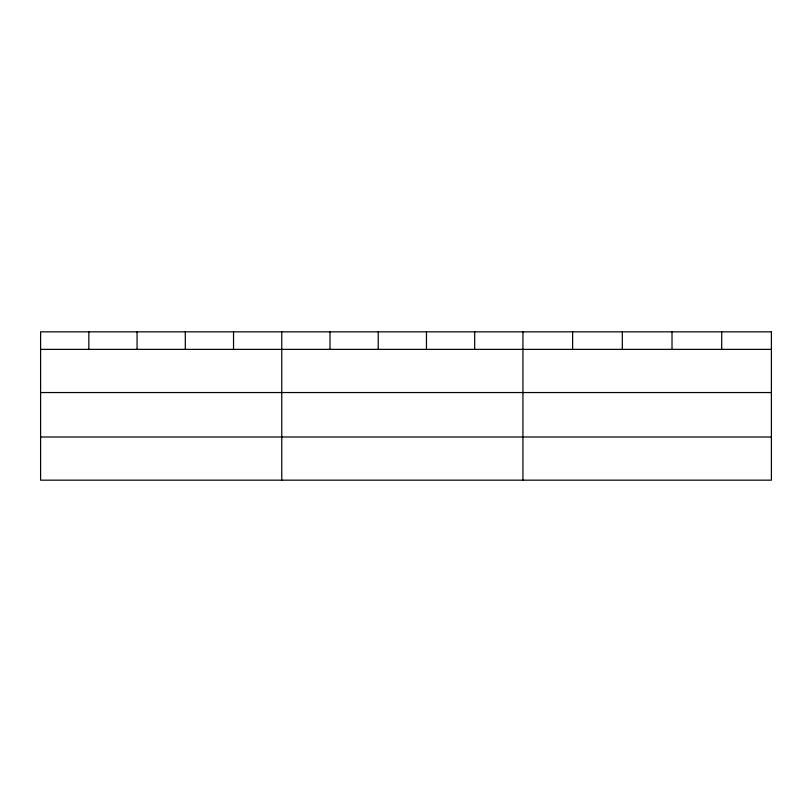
<?xml version="1.0" encoding="UTF-8"?>
<svg xmlns="http://www.w3.org/2000/svg" width="812" height="812" viewBox="0 0 812 812"><rect width="100%" height="100%" fill="white"/><g stroke="black" fill="none" stroke-linecap="round" stroke-linejoin="round"><path stroke-width="1.22" d="M40.6 349.373L771.4 349.373M40.6 392.541L771.4 392.541M40.6 437.008L771.4 437.008M721.706 331.834L721.706 349.373M672.011 331.834L672.011 349.373M622.317 331.834L622.317 349.373M572.622 331.834L572.622 349.373M522.928 331.834L522.928 480.166M474.695 331.834L474.695 349.373M426.462 331.834L426.462 349.373M378.23 331.834L378.23 349.373M329.997 331.834L329.997 349.373M281.764 331.834L281.764 480.166M233.531 331.834L233.531 349.373M185.298 331.834L185.298 349.373M137.066 331.834L137.066 349.373M88.833 331.834L88.833 349.373M771.4 331.834L40.6 331.834L40.6 480.166L771.4 480.166L771.4 331.834"/></g></svg>
